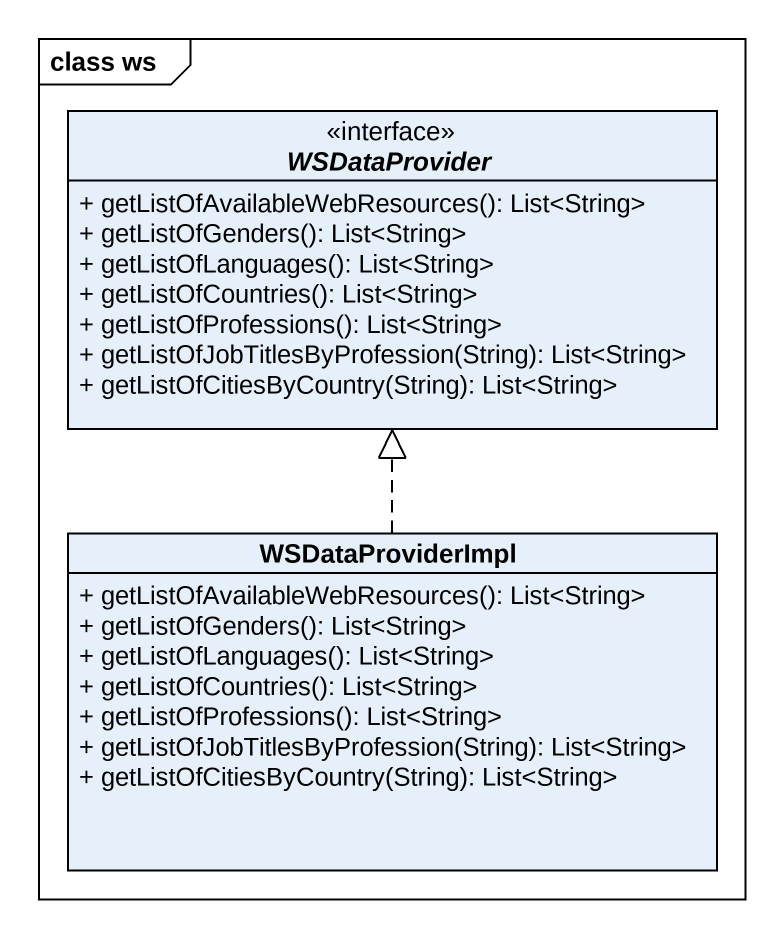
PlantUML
@startuml
mainframe class ws
hide circle
hide empty members
skinparam classAttributeIconSize 0
interface WSDataProvider <<interface>> {
  + getListOfAvailableWebResources(): List<String>
  + getListOfGenders(): List<String>
  + getListOfLanguages(): List<String>
  + getListOfCountries(): List<String>
  + getListOfProfessions(): List<String>
  + getListOfJobTitlesByProfession(String): List<String>
  + getListOfCitiesByCountry(String): List<String>
}
class WSDataProviderImpl {
  + getListOfAvailableWebResources(): List<String>
  + getListOfGenders(): List<String>
  + getListOfLanguages(): List<String>
  + getListOfCountries(): List<String>
  + getListOfProfessions(): List<String>
  + getListOfJobTitlesByProfession(String): List<String>
  + getListOfCitiesByCountry(String): List<String>
}
WSDataProviderImpl .up.|> WSDataProvider
@enduml
